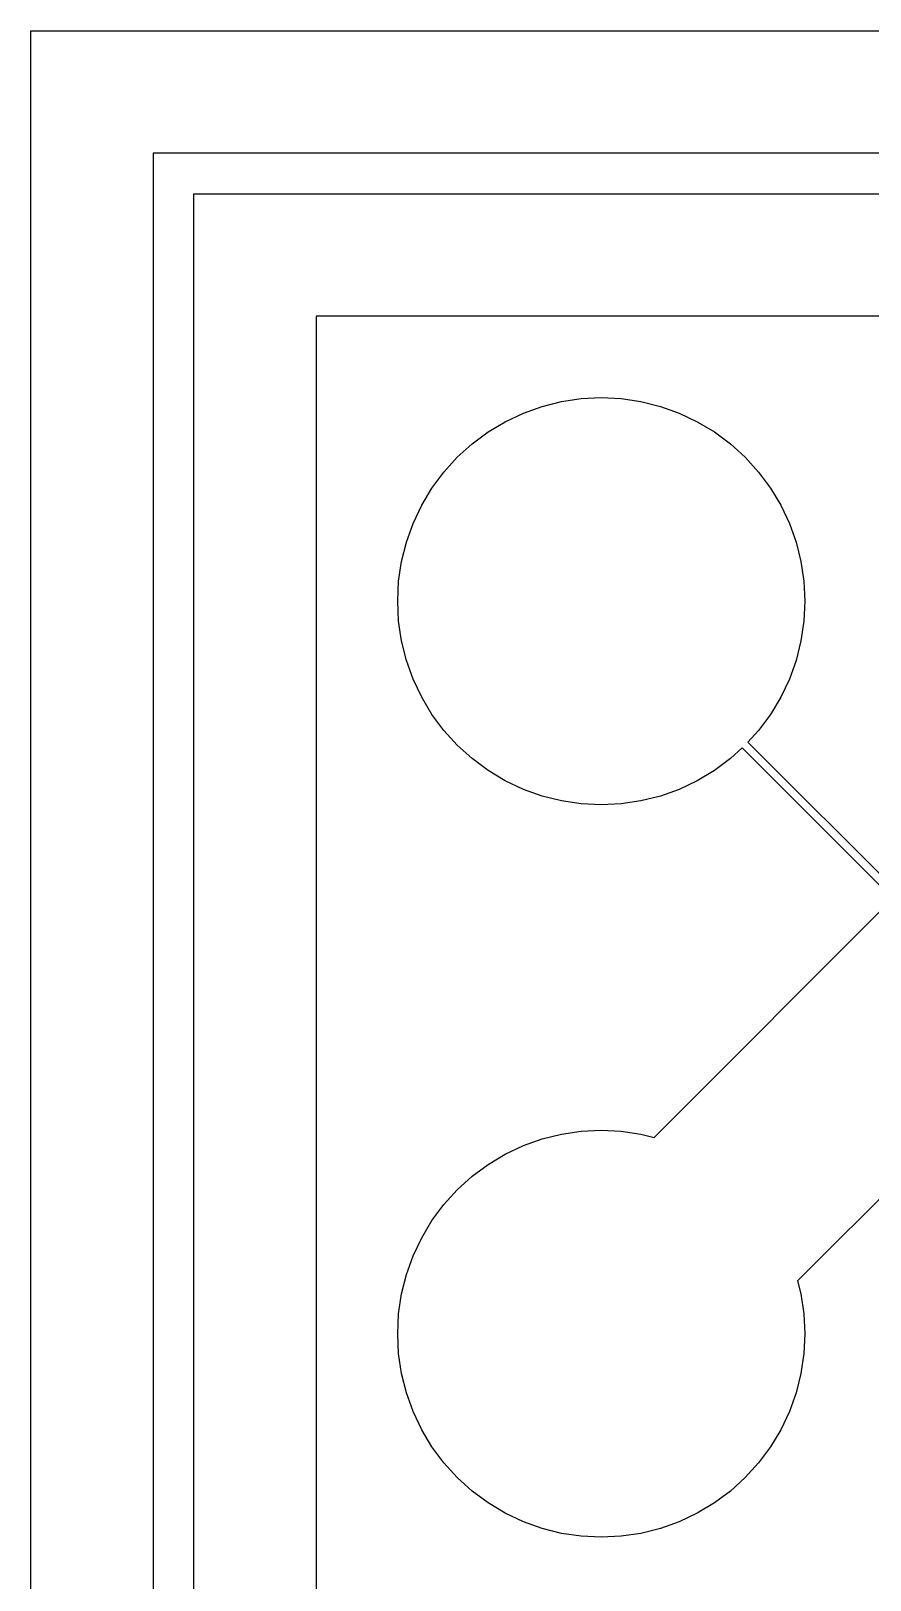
# Model space of a CAD drawing. Extents: x -16 to 132, y -40 to 113.
# Drawn here: x -2.56 to 7.98, y 56.73 to 76.18 of the extents above; entities that cross this region are included whole.
import ezdxf

# ---------------------------------------------------------------- set-up
doc = ezdxf.new("R2010")
doc.units = 0

msp = doc.modelspace()

# ---------------------------------------------------------------- linework, layer by layer
for p, q in [((-2.55649, -2.55649), (-2.55649, 76.1837)), ((-2.55649, 76.1837), (112.997, 76.1837)), ((111.463, 74.6498), (-1.0226, 74.6498)), ((-1.0226, 74.6498), (-1.0226, -1.0226)), ((-0.51129, -0.51129), (-0.51129, 74.1385)), ((-0.51129, 74.1385), (110.952, 74.1385)), ((109.418, 72.6046), (1.0226, 72.6046)), ((1.0226, 72.6046), (1.0226, 1.0226)), ((3.62622, 71.3845), (3.86244, 71.469)), ((3.86244, 71.469), (4.1058, 71.53)), ((4.1058, 71.53), (4.35397, 71.5668)), ((4.35397, 71.5668), (4.60455, 71.5791)), ((4.60455, 71.5791), (4.85516, 71.5668)), ((4.85516, 71.5668), (5.1033, 71.53)), ((5.1033, 71.53), (5.34668, 71.469)), ((5.34668, 71.469), (5.5829, 71.3845)), ((3.18425, 71.1483), (3.39941, 71.2773)), ((3.39941, 71.2773), (3.62622, 71.3845)), ((5.5829, 71.3845), (5.80969, 71.2773)), ((5.80969, 71.2773), (6.02487, 71.1483)), ((2.98273, 70.9988), (3.18425, 71.1483)), ((6.02487, 71.1483), (6.22639, 70.9988)), ((2.62834, 70.6445), (2.79683, 70.8303)), ((2.79683, 70.8303), (2.98273, 70.9988)), ((6.22639, 70.9988), (6.41229, 70.8303)), ((6.41229, 70.8303), (6.58078, 70.6444)), ((2.47891, 70.4429), (2.62834, 70.6445)), ((6.58078, 70.6444), (6.73021, 70.4429)), ((2.34991, 70.2278), (2.47891, 70.4429)), ((6.73021, 70.4429), (6.85919, 70.2277)), ((2.24268, 70.001), (2.34991, 70.2278)), ((6.85919, 70.2277), (6.96646, 70.0009)), ((2.15814, 69.7647), (2.24268, 70.001)), ((6.96646, 70.0009), (7.05098, 69.7647)), ((2.09718, 69.5214), (2.15814, 69.7647)), ((7.05098, 69.7647), (7.11192, 69.5214)), ((2.06038, 69.2732), (2.09718, 69.5214)), ((7.11192, 69.5214), (7.14877, 69.2732)), ((2.04807, 69.0226), (2.06038, 69.2732)), ((7.14877, 69.2732), (7.16106, 69.0226)), ((2.06038, 68.772), (2.04807, 69.0226)), ((7.16106, 69.0226), (7.14876, 68.772)), ((2.09718, 68.5239), (2.06038, 68.772)), ((7.14876, 68.772), (7.11194, 68.5238)), ((2.15814, 68.2805), (2.09718, 68.5239)), ((7.11194, 68.5238), (7.05098, 68.2805)), ((2.24268, 68.0443), (2.15814, 68.2805)), ((7.05098, 68.2805), (6.96646, 68.0443)), ((2.34991, 67.8175), (2.24268, 68.0443)), ((6.96646, 68.0443), (6.85919, 67.8175)), ((2.47891, 67.6023), (2.34991, 67.8175)), ((6.85919, 67.8175), (6.73021, 67.6023)), ((2.62834, 67.4008), (2.47891, 67.6023)), ((6.73021, 67.6023), (6.58078, 67.4008)), ((2.79683, 67.2149), (2.62834, 67.4008)), ((6.58078, 67.4008), (6.44667, 67.2528)), ((2.98274, 67.0464), (2.79683, 67.2149)), ((6.37436, 67.1805), (6.22641, 67.0464)), ((8.267, 65.2879), (6.37436, 67.1805)), ((6.44667, 67.2528), (8.33929, 65.3602)), ((3.18425, 66.897), (2.98274, 67.0464)), ((6.22641, 67.0464), (6.02489, 66.897)), ((3.39943, 66.768), (3.18425, 66.897)), ((3.62624, 66.6607), (3.39943, 66.768)), ((5.80969, 66.768), (5.58292, 66.6607)), ((6.02489, 66.897), (5.80969, 66.768)), ((3.86246, 66.5762), (3.62624, 66.6607)), ((4.1058, 66.5153), (3.86246, 66.5762)), ((5.34669, 66.5762), (5.10333, 66.5152)), ((5.58292, 66.6607), (5.34669, 66.5762)), ((4.35399, 66.4784), (4.1058, 66.5153)), ((4.60458, 66.4661), (4.35399, 66.4784)), ((4.85518, 66.4784), (4.60458, 66.4661)), ((5.10333, 66.5152), (4.85518, 66.4784)), ((5.26976, 62.2906), (8.267, 65.2879)), ((10.0675, 63.4874), (7.07025, 60.4902)), ((3.62625, 62.1869), (3.86247, 62.2714)), ((3.86247, 62.2714), (4.10582, 62.3323)), ((4.10582, 62.3323), (4.354, 62.3692)), ((4.354, 62.3692), (4.60458, 62.3815)), ((4.60458, 62.3815), (4.85518, 62.3692)), ((4.85518, 62.3692), (5.10333, 62.3323)), ((5.10333, 62.3323), (5.26976, 62.2906)), ((3.18427, 61.9506), (3.39944, 62.0796)), ((3.39944, 62.0796), (3.62625, 62.1869)), ((2.98276, 61.8012), (3.18427, 61.9506)), ((2.79684, 61.6327), (2.98276, 61.8012)), ((2.62836, 61.4468), (2.79684, 61.6327)), ((2.47891, 61.2453), (2.62836, 61.4468)), ((2.34991, 61.0301), (2.47891, 61.2453)), ((2.24268, 60.8033), (2.34991, 61.0301)), ((2.15814, 60.5671), (2.24268, 60.8033)), ((2.09718, 60.3237), (2.15814, 60.5671)), ((2.06038, 60.0755), (2.09718, 60.3237)), ((7.07025, 60.4902), (7.11194, 60.3237)), ((7.11194, 60.3237), (7.14876, 60.0756)), ((2.04807, 59.825), (2.06038, 60.0755)), ((7.14876, 60.0756), (7.16106, 59.825)), ((2.06038, 59.5744), (2.04807, 59.825)), ((7.16106, 59.825), (7.14877, 59.5744)), ((2.09718, 59.3262), (2.06038, 59.5744)), ((7.14877, 59.5744), (7.11192, 59.3262)), ((2.15814, 59.0828), (2.09718, 59.3262)), ((7.11192, 59.3262), (7.05098, 59.0829)), ((2.24268, 58.8466), (2.15814, 59.0828)), ((7.05098, 59.0829), (6.96646, 58.8466)), ((2.34991, 58.6198), (2.24268, 58.8466)), ((6.96646, 58.8466), (6.85919, 58.6198)), ((2.47891, 58.4046), (2.34991, 58.6198)), ((6.85919, 58.6198), (6.73021, 58.4047)), ((2.62834, 58.2031), (2.47891, 58.4046)), ((6.73021, 58.4047), (6.58078, 58.2032)), ((2.79683, 58.0172), (2.62834, 58.2031)), ((6.58078, 58.2032), (6.41229, 58.0173)), ((2.98273, 57.8487), (2.79683, 58.0172)), ((6.41229, 58.0173), (6.22639, 57.8488)), ((3.18425, 57.6993), (2.98273, 57.8487)), ((6.22639, 57.8488), (6.02487, 57.6993)), ((3.39941, 57.5703), (3.18425, 57.6993)), ((6.02487, 57.6993), (5.80968, 57.5703)), ((3.62622, 57.4631), (3.39941, 57.5703)), ((3.86244, 57.3785), (3.62622, 57.4631)), ((5.58289, 57.4631), (5.34666, 57.3785)), ((5.80968, 57.5703), (5.58289, 57.4631)), ((4.1058, 57.3176), (3.86244, 57.3785)), ((4.35397, 57.2808), (4.1058, 57.3176)), ((4.60455, 57.2685), (4.35397, 57.2808)), ((4.85515, 57.2808), (4.60455, 57.2685)), ((5.10329, 57.3176), (4.85515, 57.2808)), ((5.34666, 57.3785), (5.10329, 57.3176))]:
    msp.add_line(p, q)

doc.saveas('drawing.dxf')
